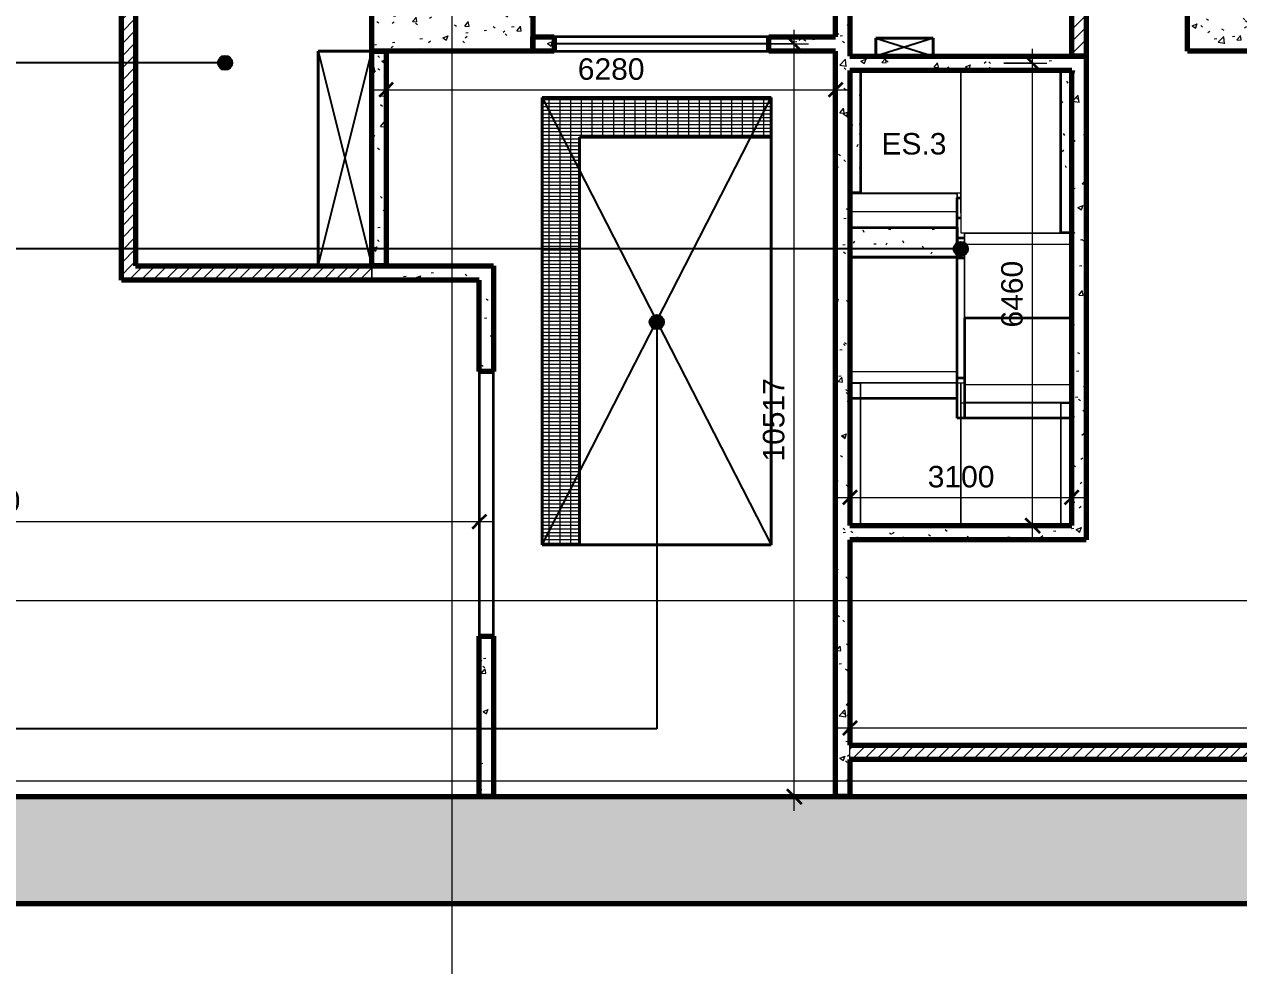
# Model space of a CAD drawing. Header units: millimetres. Extents: x -725999 to -647408, y -21008 to 19019.
# Drawn here: x -682264 to -665294, y -21008 to -7741 of the extents above; entities that cross this region are included whole.
import ezdxf

# ---------------------------------------------------------------- set-up
doc = ezdxf.new("R2010")
doc.units = ezdxf.units.MM
doc.linetypes.add('DPA_Grid _ Level 100', pattern=[10, 5.5, -1.6, 1.3, -1.6])
for name, color, linetype, lineweight in [('_ _ A-DETL-OPENING', 1, 'Continuous', 25), ('A-ANNO-DIMS', 1, 'Continuous', 9), ('A-ANNO-DIMS-100', 1, 'Continuous', 9), ('A-COLS', 5, 'Continuous', 70), ('A-COLS-E', 1, 'Continuous', 35), ('A-DOOR-E', 2, 'Continuous', 25), ('A-FLOR-E', 2, 'Continuous', 35), ('A-FLOR-PATT', 1, 'Continuous', 35), ('A-GENM', 1, 'Continuous', 9), ('A-ROOM-IDEN', 3, 'Continuous', 25), ('A-WALL', 5, 'Continuous', 35), ('A-WALL-PATT', 1, 'Continuous', 35), ('S-GRID', 251, 'Continuous', 9), ('S-STRS-IDEN', 3, 'Continuous', 25), ('S-STRS-MBND', 2, 'Continuous', 35), ('WALL-E', 2, 'Continuous', 35)]:
    doc.layers.add(name, color=color, linetype=linetype, lineweight=lineweight)
doc.styles.add('Arial_2', font='arial.ttf', dxfattribs={"height": 300})
doc.dimstyles.new('DPA-DIM-3_0_T-T', dxfattribs={"dimscale": 304.8, "dimtxt": 306.07782, "dimasz": 0.656168, "dimexe": 0.656168, "dimexo": 0.0625, "dimgap": 0.164042, "dimtad": 1, "dimdec": 0, "dimzin": 0, "dimdsep": 46, "dimtxsty": 'Arial_2', "dimblk1": 'OBLIQUE', "dimblk2": 'OBLIQUE', "dimsah": 1, "dimcen": 0.09, "dimdle": 0.656168, "dimadec": 8, "dimazin": 0, "dimtfac": 1, "dimtdec": 4, "dimtix": 1, "dimtmove": 0, "dimatfit": 3, "dimfxl": 1.312336, "dimfxlon": 1, "dimtvp": 1, "dimtolj": 1, "dimtzin": 0, "dimarcsym": 2})
pattern_1 = [(50, (0, 0), (728.7365, -63.7558), [76.2, -838.2]), (355, (0, 0), (-140.9716, 764.2276), [60.96, -670.56]), (100.451, (60.7, -5.3), (587.77, 700.46675), [64.76, -712.36]), (46.184, (0, 203.2), (1084.3162, -168.171), [114.3, -1257.3]), (96.636, (90.4, 189.2), (949.6099, 989.7098), [97.14, -1068.54]), (351.184, (0, 203.2), (949.6206, 989.7012), [91.44, -1005.84]), (21, (101.6, 152.4), (606.45787, -409.06057), [76.2, -838.2]), (326, (101.6, 152.4), (247.20834, 736.7529), [60.96, -670.56]), (71.451, (152.14, 118.3), (853.66825, 327.6855), [64.76, -712.36]), (37.5, (0, 0), (12.35469, 338.22012), [33.528, -628.904, 33.528, -647.192, -673.1]), (37.5, (0, 0), (12.35469, 338.22012), [-1343.152, 33.528, -639.572]), (7.5, (0, 0), (267.27887, 400.72213), [33.528, -354.584, 33.528, -613.664, -256.54]), (7.5, (0, 0), (267.27887, 400.72213), [-1035.304, 33.528, -223.012]), (327.5, (-226.57, 0), (542.36333, -22.91534), [33.528, -220.472, 33.528, -758.952, -1051.56]), (327.5, (-226.57, 0), (542.36333, -22.91534), [-1046.48, 33.528, -1018.032]), (317.5, (-328.17, 0), (592.51696, 101.7071), [33.528, -296.672, 33.528, -492.76, -746.76]), (317.5, (-328.17, 0), (592.51696, 101.7071), [-856.488, 33.528, -713.232])]
pattern_2 = [(45, (0, 0), (-84.852814, 84.852814), [])]

# ---------------------------------------------------------------- blocks, each defined once
blk = doc.blocks.new('vent_grill - vent_grill H5400xW3000-11544596-4283-01 ENLARGED LOWER PLATFORM LEVEL - REFLECTED CEILING PLAN - SHEET 4')
at = {"layer": 'A-DOOR-E'}
blk.add_line((-1500, 0), (1500, 0), dxfattribs=at)
blk = doc.blocks.new('STAIR 10 RISER - 10 RISER-V14-4283-01 ENLARGED LOWER PLATFORM LEVEL - REFLECTED CEILING PLAN - SHEET 4')
at = {"layer": 'A-GENM'}
h = blk.add_hatch(dxfattribs=at)
h.set_pattern_fill('FP_9', color=256, style=0, pattern_type=2)
h.set_pattern_definition([(270, (12966.4, -670727.37), (203.2, -812.8), [33.528, -576.072, 33.528, -3827.272]), (270, (12966.4, -670727.37), (203.2, -812.8), [-643.128, -576.072, 33.528, -1185.672, -2032]), (270, (12966.4, -670727.37), (203.2, -812.8), [-2438.4, 33.528, -576.072, 33.528, -1388.872]), (270, (12966.4, -670727.37), (203.2, -812.8), [-3081.528, -372.872, 33.528, -982.472]), (30, (13068, -671032.17), (602.30545, 582.37636), [33.528, -576.072, 33.528, -3827.272]), (30, (13068, -671032.17), (602.30545, 582.37636), [-643.128, -576.072, 33.528, -1185.672, -2032]), (30, (13068, -671032.17), (602.30545, 582.37636), [-2438.4, 33.528, -576.072, 33.528, -1388.872]), (30, (13068, -671032.17), (602.30545, 582.37636), [-3081.528, -372.872, 33.528, -982.472]), (150, (13474.4, -671133.77), (-805.50545, 230.42364), [33.528, -576.072, 33.528, -3827.272]), (150, (13474.4, -671133.77), (-805.50545, 230.42364), [-643.128, -576.072, 33.528, -1185.672, -2032]), (150, (13474.4, -671133.77), (-805.50545, 230.42364), [-2438.4, 33.528, -576.072, 33.528, -1388.872]), (150, (13474.4, -671133.77), (-805.50545, 230.42364), [-3081.528, -372.872, 33.528, -982.472])])
h.paths.add_polyline_path([(1973, 0), (1973, -1500), (2388, -1500), (2388, 0), (2106, 0)])
at = {"layer": 'A-GENM', "lineweight": 35}
for p, q in [((1973, -1500), (1973, 0)), ((1973, 0), (2388, 0)), ((2388, 0), (2388, -1500)), ((2388, -1500), (1973, -1500))]:
    blk.add_line(p, q, dxfattribs=at)
at = {"layer": 'A-GENM'}
for p, q in [((1960, 0), (1960, -1500)), ((1973, 0), (1960, 0)), ((2265, 0), (2240, 0)), ((2612, 0), (2388, 0)), ((2545, 0), (2520, 0)), ((2612, 0), (2612, -1500)), ((2860, 0), (2612, 0)), ((2860, 0), (2860, -1500)), ((2860, 0), (2860, -1500)), ((3060, 0), (2860, 0)), ((1960, -1500), (1973, -1500)), ((2240, -1500), (2265, -1500)), ((2388, -1500), (2612, -1500)), ((2520, -1500), (2545, -1500)), ((2612, -1500), (2860, -1500)), ((2860, -1500), (2870, -1500))]:
    blk.add_line(p, q, dxfattribs=at)
blk = doc.blocks.new('LANDING ADJ L_R - LANDING ADJ L_R-V15-4283-01 ENLARGED LOWER PLATFORM LEVEL - REFLECTED CEILING PLAN - SHEET 4')
at = {"layer": 'A-GENM'}
for p, q in [((-1150, -150), (-1150, 0)), ((-1150, 0), (-1150, -150)), ((-1150, 0), (-1150, -1550)), ((-1150, 0), (-1150, -1550)), ((-1150, -150), (560, -150)), ((560, -150), (-1150, -150)), ((560, -150), (560, 0)), ((560, 0), (560, -150)), ((560, -1550), (560, 0)), ((560, 0), (560, -1550)), ((-950, -1550), (-1150, -1550)), ((-1150, -1550), (560, -1550)), ((560, -1550), (-950, -1550))]:
    blk.add_line(p, q, dxfattribs=at)
blk = doc.blocks.new('LANDING ADJ L_R - LANDING ADJ L_R-14657084-4283-01 ENLARGED LOWER PLATFORM LEVEL - REFLECTED CEILING PLAN - SHEET 4')
at = {"layer": 'A-GENM'}
for p, q in [((840, 1550), (-1150, 1550)), ((-1150, 1550), (-950, 1550)), ((-1150, 1550), (-1150, 0)), ((-1150, 1550), (-1150, 0)), ((-950, 1550), (840, 1550)), ((840, 0), (840, 1550)), ((840, 1550), (840, 0)), ((-1150, 150), (840, 150)), ((840, 150), (-1150, 150)), ((-1150, 0), (-1150, 150)), ((-1150, 150), (-1150, 0)), ((-1150, 0), (840, 0)), ((840, 0), (-1150, 0)), ((-950, 0), (-1150, 0)), ((-1150, 0), (840, 0)), ((840, 0), (-950, 0)), ((840, 0), (840, 150)), ((840, 150), (840, 0))]:
    blk.add_line(p, q, dxfattribs=at)
blk = doc.blocks.new('LANDING ADJ L_R - LANDING ADJ L_R-14657532-4283-01 ENLARGED LOWER PLATFORM LEVEL - REFLECTED CEILING PLAN - SHEET 4')
at = {"layer": 'A-GENM'}
for p, q in [((840, -150), (840, 0)), ((840, 0), (840, -150)), ((840, -1550), (840, 0)), ((840, 0), (840, -1550)), ((-1150, -1500), (-1150, -1550)), ((-1150, -1500), (-1150, -1550)), ((-950, -1550), (-1150, -1550)), ((-1150, -1550), (840, -1550)), ((840, -1550), (-950, -1550))]:
    blk.add_line(p, q, dxfattribs=at)
blk = doc.blocks.new('LANDING ADJ L_R - LANDING ADJ L_R-14639591-4283-01 ENLARGED LOWER PLATFORM LEVEL - REFLECTED CEILING PLAN - SHEET 4')
at = {"layer": 'A-GENM'}
for p, q in [((280, 1550), (-1150, 1550)), ((-1150, 1550), (-950, 1550)), ((-950, 1550), (280, 1550)), ((280, 0), (280, 1550)), ((280, 1550), (280, 0)), ((-1150, 0), (280, 0)), ((280, 0), (-1150, 0)), ((-950, 0), (-1150, 0)), ((-1150, 0), (280, 0)), ((280, 0), (-949, 0)), ((280, 0), (280, 150)), ((280, 150), (280, 0))]:
    blk.add_line(p, q, dxfattribs=at)
blk = doc.blocks.new('STAIR 7 RISER - 7 RISER-V16-4283-01 ENLARGED LOWER PLATFORM LEVEL - REFLECTED CEILING PLAN - SHEET 4')
at = {"layer": 'A-GENM'}
for p, q in [((-350, 0), (25, 0)), ((-340, 0), (-350, 0)), ((-188, 0), (-340, 0)), ((-340, 0), (-340, -1500)), ((-340, 0), (-340, -1500)), ((1772, 0), (-188, 0)), ((-188, 0), (-188, -1500)), ((25, 0), (0, 0)), ((0, 0), (50, 0)), ((50, 0), (305, 0)), ((305, 0), (280, 0)), ((280, 0), (330, 0)), ((330, 0), (585, 0)), ((585, 0), (560, 0)), ((560, 0), (610, 0)), ((610, 0), (865, 0)), ((865, 0), (840, 0)), ((840, 0), (890, 0)), ((890, 0), (1145, 0)), ((1145, 0), (1120, 0)), ((1120, 0), (1170, 0)), ((1170, 0), (1425, 0)), ((1425, 0), (1400, 0)), ((1400, 0), (1450, 0)), ((1450, 0), (1705, 0)), ((1705, 0), (1680, 0)), ((1680, 0), (1730, 0)), ((1730, 0), (2030, 0)), ((2020, 0), (1772, 0)), ((1772, 0), (1772, -1500)), ((2030, 0), (2020, 0)), ((2020, 0), (2020, -1500)), ((2020, 0), (2020, -1500)), ((-350, -1500), (-340, -1500)), ((25, -1500), (-350, -1500)), ((-340, -1500), (-188, -1500)), ((-188, -1500), (1772, -1500)), ((50, -1500), (0, -1500)), ((0, -1500), (25, -1500)), ((305, -1500), (50, -1500)), ((330, -1500), (280, -1500)), ((280, -1500), (305, -1500)), ((585, -1500), (330, -1500)), ((610, -1500), (560, -1500)), ((560, -1500), (585, -1500)), ((865, -1500), (610, -1500)), ((890, -1500), (840, -1500)), ((840, -1500), (865, -1500)), ((1145, -1500), (890, -1500)), ((1170, -1500), (1120, -1500)), ((1120, -1500), (1145, -1500)), ((1425, -1500), (1170, -1500)), ((1450, -1500), (1400, -1500)), ((1400, -1500), (1425, -1500)), ((1705, -1500), (1450, -1500)), ((1730, -1500), (1680, -1500)), ((1680, -1500), (1705, -1500)), ((2030, -1500), (1730, -1500)), ((1772, -1500), (2020, -1500)), ((2020, -1500), (2030, -1500))]:
    blk.add_line(p, q, dxfattribs=at)
blk = doc.blocks.new('STAIR 7 RISER - 7 RISER-V17-4283-01 ENLARGED LOWER PLATFORM LEVEL - REFLECTED CEILING PLAN - SHEET 4')
at = {"layer": 'A-GENM'}
for p, q in [((-70, 0), (25, 0)), ((1772, 0), (-70, 0)), ((25, 0), (0, 0)), ((0, 0), (50, 0)), ((50, 0), (305, 0)), ((305, 0), (280, 0)), ((280, 0), (330, 0)), ((330, 0), (585, 0)), ((585, 0), (560, 0)), ((560, 0), (610, 0)), ((610, 0), (865, 0)), ((865, 0), (840, 0)), ((840, 0), (890, 0)), ((890, 0), (1145, 0)), ((1145, 0), (1120, 0)), ((1120, 0), (1170, 0)), ((1170, 0), (1425, 0)), ((1425, 0), (1400, 0)), ((1400, 0), (1450, 0)), ((1450, 0), (1705, 0)), ((1705, 0), (1680, 0)), ((1680, 0), (1730, 0)), ((1730, 0), (2030, 0)), ((2020, 0), (1772, 0)), ((2030, 0), (2020, 0)), ((-70, -1500), (1772, -1500)), ((25, -1500), (-70, -1500)), ((50, -1500), (0, -1500)), ((0, -1500), (25, -1500)), ((305, -1500), (50, -1500)), ((330, -1500), (280, -1500)), ((280, -1500), (305, -1500)), ((585, -1500), (330, -1500)), ((610, -1500), (560, -1500)), ((560, -1500), (585, -1500)), ((865, -1500), (610, -1500)), ((890, -1500), (840, -1500)), ((840, -1500), (865, -1500)), ((1145, -1500), (890, -1500)), ((1170, -1500), (1120, -1500)), ((1120, -1500), (1145, -1500)), ((1425, -1500), (1170, -1500)), ((1450, -1500), (1400, -1500)), ((1400, -1500), (1425, -1500)), ((1705, -1500), (1450, -1500)), ((1730, -1500), (1680, -1500)), ((1680, -1500), (1705, -1500)), ((2030, -1500), (1730, -1500)), ((1772, -1500), (2020, -1500)), ((2020, -1500), (2030, -1500))]:
    blk.add_line(p, q, dxfattribs=at)
blk = doc.blocks.new('STAIR 9 RISER - 9 RISER-V18-4283-01 ENLARGED LOWER PLATFORM LEVEL - REFLECTED CEILING PLAN - SHEET 4')
at = {"layer": 'A-GENM'}
for p, q in [((-540, 0), (25, 0)), ((-340, 0), (-540, 0)), ((-188, 0), (-340, 0)), ((-340, 0), (-340, -1500)), ((-340, 0), (-340, -1500)), ((2332, 0), (-188, 0)), ((-188, 0), (-188, -1500)), ((25, 0), (0, 0)), ((0, 0), (50, 0)), ((50, 0), (305, 0)), ((305, 0), (280, 0)), ((280, 0), (330, 0)), ((330, 0), (585, 0)), ((585, 0), (560, 0)), ((560, 0), (610, 0)), ((610, 0), (865, 0)), ((865, 0), (840, 0)), ((840, 0), (890, 0)), ((890, 0), (1145, 0)), ((1145, 0), (1120, 0)), ((1120, 0), (1170, 0)), ((1170, 0), (1425, 0)), ((1425, 0), (1400, 0)), ((1400, 0), (1450, 0)), ((1450, 0), (1705, 0)), ((1705, 0), (1680, 0)), ((1680, 0), (1730, 0)), ((1730, 0), (1985, 0)), ((1985, 0), (1960, 0)), ((1960, 0), (2010, 0)), ((2010, 0), (2265, 0)), ((2265, 0), (2240, 0)), ((2240, 0), (2290, 0)), ((2290, 0), (2780, 0)), ((2580, 0), (2332, 0)), ((2780, 0), (2580, 0)), ((-350, -1500), (-340, -1500)), ((25, -1500), (-350, -1500)), ((-340, -1500), (-188, -1500)), ((-188, -1500), (2310, -1500)), ((50, -1500), (0, -1500)), ((0, -1500), (25, -1500)), ((305, -1500), (50, -1500)), ((330, -1500), (280, -1500)), ((280, -1500), (305, -1500)), ((585, -1500), (330, -1500)), ((610, -1500), (560, -1500)), ((560, -1500), (585, -1500)), ((865, -1500), (610, -1500)), ((890, -1500), (840, -1500)), ((840, -1500), (865, -1500)), ((1145, -1500), (890, -1500)), ((1170, -1500), (1120, -1500)), ((1120, -1500), (1145, -1500)), ((1425, -1500), (1170, -1500)), ((1450, -1500), (1400, -1500)), ((1400, -1500), (1425, -1500)), ((1705, -1500), (1450, -1500)), ((1730, -1500), (1680, -1500)), ((1680, -1500), (1705, -1500)), ((1985, -1500), (1730, -1500)), ((2010, -1500), (1960, -1500)), ((1960, -1500), (1985, -1500)), ((2265, -1500), (2010, -1500)), ((2290, -1500), (2240, -1500)), ((2240, -1500), (2265, -1500)), ((2310, -1500), (2290, -1500))]:
    blk.add_line(p, q, dxfattribs=at)
blk = doc.blocks.new('STAIR 8 RISER - 8 RISER-14633976-4283-01 ENLARGED LOWER PLATFORM LEVEL - REFLECTED CEILING PLAN - SHEET 4')
at = {"layer": 'A-GENM'}
for p, q in [((-540, 0), (25, 0)), ((-340, 0), (-540, 0)), ((-188, 0), (-340, 0)), ((2052, 0), (-188, 0)), ((25, 0), (0, 0)), ((0, 0), (50, 0)), ((50, 0), (305, 0)), ((305, 0), (280, 0)), ((280, 0), (330, 0)), ((330, 0), (585, 0)), ((585, 0), (560, 0)), ((560, 0), (610, 0)), ((610, 0), (865, 0)), ((865, 0), (840, 0)), ((840, 0), (890, 0)), ((890, 0), (1145, 0)), ((1145, 0), (1120, 0)), ((1120, 0), (1170, 0)), ((1170, 0), (1425, 0)), ((1425, 0), (1400, 0)), ((1400, 0), (1450, 0)), ((1450, 0), (1705, 0)), ((1705, 0), (1680, 0)), ((1680, 0), (1730, 0)), ((1730, 0), (1985, 0)), ((1985, 0), (1960, 0)), ((1960, 0), (2010, 0)), ((2010, 0), (2500, 0)), ((2300, 0), (2052, 0)), ((2500, 0), (2300, 0)), ((210, -1500), (2052, -1500)), ((305, -1500), (210, -1500)), ((330, -1500), (280, -1500)), ((280, -1500), (305, -1500)), ((585, -1500), (330, -1500)), ((610, -1500), (560, -1500)), ((560, -1500), (585, -1500)), ((865, -1500), (610, -1500)), ((890, -1500), (840, -1500)), ((840, -1500), (865, -1500)), ((1145, -1500), (890, -1500)), ((1170, -1500), (1120, -1500)), ((1120, -1500), (1145, -1500)), ((1425, -1500), (1170, -1500)), ((1450, -1500), (1400, -1500)), ((1400, -1500), (1425, -1500)), ((1705, -1500), (1450, -1500)), ((1730, -1500), (1680, -1500)), ((1680, -1500), (1705, -1500)), ((1985, -1500), (1730, -1500)), ((2010, -1500), (1960, -1500)), ((1960, -1500), (1985, -1500)), ((2500, -1500), (2010, -1500)), ((2052, -1500), (2300, -1500)), ((2300, -1500), (2500, -1500))]:
    blk.add_line(p, q, dxfattribs=at)
blk = doc.blocks.new('LANDING ADJ L_R - LANDING ADJ L_R-14657494-4283-01 ENLARGED LOWER PLATFORM LEVEL - REFLECTED CEILING PLAN - SHEET 4')
at = {"layer": 'A-GENM'}
h = blk.add_hatch(dxfattribs=at)
h.set_pattern_fill('FP_10', color=256, style=0, pattern_type=2)
h.set_pattern_definition([(270, (9506.4, -667627.25), (203.2, -812.8), [33.528, -576.072, 33.528, -3827.272]), (270, (9506.4, -667627.25), (203.2, -812.8), [-643.128, -576.072, 33.528, -1185.672, -2032]), (270, (9506.4, -667627.25), (203.2, -812.8), [-2438.4, 33.528, -576.072, 33.528, -1388.872]), (270, (9506.4, -667627.25), (203.2, -812.8), [-3081.528, -372.872, 33.528, -982.472]), (30, (9608, -667932.05), (602.30545, 582.37636), [33.528, -576.072, 33.528, -3827.272]), (30, (9608, -667932.05), (602.30545, 582.37636), [-643.128, -576.072, 33.528, -1185.672, -2032]), (30, (9608, -667932.05), (602.30545, 582.37636), [-2438.4, 33.528, -576.072, 33.528, -1388.872]), (30, (9608, -667932.05), (602.30545, 582.37636), [-3081.528, -372.872, 33.528, -982.472]), (150, (10014.4, -668033.65), (-805.50545, 230.42364), [33.528, -576.072, 33.528, -3827.272]), (150, (10014.4, -668033.65), (-805.50545, 230.42364), [-643.128, -576.072, 33.528, -1185.672, -2032]), (150, (10014.4, -668033.65), (-805.50545, 230.42364), [-2438.4, 33.528, -576.072, 33.528, -1388.872]), (150, (10014.4, -668033.65), (-805.50545, 230.42364), [-3081.528, -372.872, 33.528, -982.472])])
h.paths.add_polyline_path([(-1150, 150), (-1150, 0), (1120, 0), (1120, 150), (-25, 150)])
for p, q in [((1120, 1550), (-1150, 1550)), ((-1150, 1550), (-1150, 0)), ((1120, 1550), (1120, 0))]:
    blk.add_line(p, q, dxfattribs=at)
at = {"layer": 'A-GENM', "lineweight": 35}
for p, q in [((-1150, 150), (1120, 150)), ((-1150, 0), (-1150, 150)), ((1120, 0), (-1150, 0)), ((1120, 150), (1120, 0))]:
    blk.add_line(p, q, dxfattribs=at)
blk = doc.blocks.new('LANDING ADJ L_R - LANDING ADJ L_R-V19-4283-01 ENLARGED LOWER PLATFORM LEVEL - REFLECTED CEILING PLAN - SHEET 4')
at = {"layer": 'A-GENM'}
h = blk.add_hatch(dxfattribs=at)
h.set_pattern_fill('FP_11', color=256, style=0, pattern_type=2)
h.set_pattern_definition([(270, (8946.4, -670727.25), (203.2, -812.8), [33.528, -576.072, 33.528, -3827.272]), (270, (8946.4, -670727.25), (203.2, -812.8), [-643.128, -576.072, 33.528, -1185.672, -2032]), (270, (8946.4, -670727.25), (203.2, -812.8), [-2438.4, 33.528, -576.072, 33.528, -1388.872]), (270, (8946.4, -670727.25), (203.2, -812.8), [-3081.528, -372.872, 33.528, -982.472]), (30, (9048, -671032.05), (602.30545, 582.37636), [33.528, -576.072, 33.528, -3827.272]), (30, (9048, -671032.05), (602.30545, 582.37636), [-643.128, -576.072, 33.528, -1185.672, -2032]), (30, (9048, -671032.05), (602.30545, 582.37636), [-2438.4, 33.528, -576.072, 33.528, -1388.872]), (30, (9048, -671032.05), (602.30545, 582.37636), [-3081.528, -372.872, 33.528, -982.472]), (150, (9454.4, -671133.65), (-805.50545, 230.42364), [33.528, -576.072, 33.528, -3827.272]), (150, (9454.4, -671133.65), (-805.50545, 230.42364), [-643.128, -576.072, 33.528, -1185.672, -2032]), (150, (9454.4, -671133.65), (-805.50545, 230.42364), [-2438.4, 33.528, -576.072, 33.528, -1388.872]), (150, (9454.4, -671133.65), (-805.50545, 230.42364), [-3081.528, -372.872, 33.528, -982.472])])
h.paths.add_polyline_path([(-1150, -150), (560, -150), (560, 0), (-1150, 0)])
at = {"layer": 'A-GENM', "lineweight": 35}
for p, q in [((-1150, -150), (-1150, 0)), ((-1150, 0), (560, 0)), ((560, 0), (560, -150)), ((560, -150), (-1150, -150))]:
    blk.add_line(p, q, dxfattribs=at)
at = {"layer": 'A-GENM'}
for p, q in [((560, 0), (-1150, 0)), ((-1150, 0), (-1150, -1550)), ((560, 0), (560, -1550)), ((-1150, -1550), (560, -1550))]:
    blk.add_line(p, q, dxfattribs=at)
blk = doc.blocks.new('LANDING ADJ L_R - LANDING ADJ L_R-V20-4283-01 ENLARGED LOWER PLATFORM LEVEL - REFLECTED CEILING PLAN - SHEET 4')
at = {"layer": 'A-GENM'}
for p, q in [((840, 1550), (-1150, 1550)), ((-1150, 1550), (-950, 1550)), ((-950, 1550), (840, 1550)), ((840, 0), (840, 1550)), ((840, 1550), (840, 0)), ((840, 0), (840, 150)), ((840, 150), (840, 0))]:
    blk.add_line(p, q, dxfattribs=at)
blk = doc.blocks.new('LANDING ADJ L_R - LANDING ADJ L_R-14638236-4283-01 ENLARGED LOWER PLATFORM LEVEL - REFLECTED CEILING PLAN - SHEET 4')
at = {"layer": 'A-GENM'}
for p, q in [((-1150, 0), (280, 0)), ((280, 0), (-1150, 0)), ((280, 0), (-1150, 0)), ((-1150, 0), (-950, 0)), ((-950, 0), (280, 0)), ((280, -150), (280, 0)), ((280, 0), (280, -150)), ((280, -1550), (280, 0)), ((280, 0), (280, -1550)), ((-950, -1550), (-1150, -1550)), ((-1150, -1550), (280, -1550)), ((280, -1550), (-950, -1550))]:
    blk.add_line(p, q, dxfattribs=at)
blk = doc.blocks.new('DIMBLOCK42-4283-01 ENLARGED LOWER PLATFORM LEVEL - REFLECTED CEILING PLAN - SHEET 4')
at = {"layer": 'A-ANNO-DIMS-100'}
for p, q in [((-670727, -13952), (-670727, -14552)), ((-670727, -14352), (-670727, -13952)), ((-667627, -13952), (-667627, -14552)), ((-667627, -14352), (-667627, -13952)), ((-670927, -14352), (-667427, -14352))]:
    blk.add_line(p, q, dxfattribs=at)
at = {"layer": 'A-ANNO-DIMS-100', "lineweight": 35}
for p, q in [((-670727, -14352), (-670627, -14252)), ((-667627, -14352), (-667527, -14252)), ((-670727, -14352), (-670827, -14452)), ((-667627, -14352), (-667727, -14452))]:
    blk.add_line(p, q, dxfattribs=at)
at = {"layer": 'A-ANNO-DIMS-100', "color": 0, "insert": (-669639, -13912), "char_height": 300, "width": 1107.53, "attachment_point": 1, "line_spacing_factor": 0.941778, "style": 'Arial_2'}
blk.add_mtext('3100', dxfattribs=at)
blk = doc.blocks.new('_Oblique')
at = {"color": 0, "linetype": 'ByBlock', "lineweight": -2}
blk.add_line((-0.5, -0.5), (0.5, 0.5), dxfattribs=at)
blk = doc.blocks.new('DIMBLOCK43-4283-01 ENLARGED LOWER PLATFORM LEVEL - REFLECTED CEILING PLAN - SHEET 4')
at = {"layer": 'A-ANNO-DIMS-100'}
for p, q in [((-677207, -8255), (-677207, -8855)), ((-677207, -8655), (-677207, -8255)), ((-670927, -8255), (-670927, -8855)), ((-670927, -8655), (-670927, -8255)), ((-677407, -8655), (-670727, -8655))]:
    blk.add_line(p, q, dxfattribs=at)
at = {"layer": 'A-ANNO-DIMS-100', "lineweight": 35}
for p, q in [((-677207, -8655), (-677107, -8555)), ((-670927, -8655), (-670827, -8555)), ((-677207, -8655), (-677307, -8755)), ((-670927, -8655), (-671027, -8755))]:
    blk.add_line(p, q, dxfattribs=at)
at = {"layer": 'A-ANNO-DIMS-100', "color": 0, "insert": (-674529, -8216), "char_height": 300, "width": 1107.53, "attachment_point": 1, "line_spacing_factor": 0.941778, "style": 'Arial_2'}
blk.add_mtext('6280', dxfattribs=at)
blk = doc.blocks.new('DIMBLOCK45-4283-01 ENLARGED LOWER PLATFORM LEVEL - REFLECTED CEILING PLAN - SHEET 4')
at = {"layer": 'A-ANNO-DIMS-100'}
for p, q in [((-668174, -14946), (-668174, -8086)), ((-668574, -8286), (-667974, -8286)), ((-668174, -8286), (-668574, -8286)), ((-668574, -14746), (-667974, -14746)), ((-668174, -14746), (-668574, -14746))]:
    blk.add_line(p, q, dxfattribs=at)
at = {"layer": 'A-ANNO-DIMS-100', "lineweight": 35}
for p, q in [((-668174, -8286), (-668274, -8186)), ((-668174, -8286), (-668074, -8386)), ((-668174, -14746), (-668274, -14646)), ((-668174, -14746), (-668074, -14846))]:
    blk.add_line(p, q, dxfattribs=at)
at = {"layer": 'A-ANNO-DIMS-100', "color": 0, "insert": (-668613, -11978), "char_height": 300, "width": 1107.53, "attachment_point": 1, "rotation": 90, "line_spacing_factor": 0.941778, "style": 'Arial_2'}
blk.add_mtext('6460', dxfattribs=at)
blk = doc.blocks.new('DIMBLOCK46-4283-01 ENLARGED LOWER PLATFORM LEVEL - REFLECTED CEILING PLAN - SHEET 4')
at = {"layer": 'A-ANNO-DIMS-100', "lineweight": 35}
for p, q in [((-671504, -8016), (-671604, -7916)), ((-671504, -8016), (-671404, -8116)), ((-671504, -18533), (-671604, -18433)), ((-671504, -18533), (-671404, -18633))]:
    blk.add_line(p, q, dxfattribs=at)
at = {"layer": 'A-ANNO-DIMS-100'}
for p, q in [((-671504, -18733), (-671504, -7816)), ((-671904, -8016), (-671304, -8016)), ((-671504, -8016), (-671904, -8016)), ((-671904, -18533), (-671304, -18533)), ((-671504, -18533), (-671904, -18533))]:
    blk.add_line(p, q, dxfattribs=at)
at = {"layer": 'A-ANNO-DIMS-100', "color": 0, "insert": (-671943, -13851), "char_height": 300, "width": 1384.41, "attachment_point": 1, "rotation": 90, "line_spacing_factor": 0.941778, "style": 'Arial_2'}
blk.add_mtext('10517', dxfattribs=at)
blk = doc.blocks.new('DIMBLOCK47-4283-01 ENLARGED LOWER PLATFORM LEVEL - REFLECTED CEILING PLAN - SHEET 4')
at = {"layer": 'A-ANNO-DIMS-100'}
for p, q in [((-689907, -14290), (-689907, -14890)), ((-689907, -14690), (-689907, -14290)), ((-675907, -14290), (-675907, -14890)), ((-675907, -14690), (-675907, -14290)), ((-690107, -14690), (-675707, -14690))]:
    blk.add_line(p, q, dxfattribs=at)
at = {"layer": 'A-ANNO-DIMS-100', "lineweight": 35}
for p, q in [((-689907, -14690), (-689807, -14590)), ((-675907, -14690), (-675807, -14590)), ((-689907, -14690), (-690007, -14790)), ((-675907, -14690), (-676007, -14790))]:
    blk.add_line(p, q, dxfattribs=at)
at = {"layer": 'A-ANNO-DIMS-100', "color": 0, "insert": (-683484, -14250), "char_height": 300, "width": 1384.41, "attachment_point": 1, "line_spacing_factor": 0.941778, "style": 'Arial_2'}
blk.add_mtext('14000', dxfattribs=at)
blk = doc.blocks.new('DIMBLOCK48-4283-01 ENLARGED LOWER PLATFORM LEVEL - REFLECTED CEILING PLAN - SHEET 4')
at = {"layer": 'A-ANNO-DIMS-100'}
for p, q in [((-670727, -17174), (-670727, -17774)), ((-670727, -17574), (-670727, -17174)), ((-654342, -17174), (-654342, -17774)), ((-654342, -17574), (-654342, -17174)), ((-670927, -17574), (-654142, -17574))]:
    blk.add_line(p, q, dxfattribs=at)
at = {"layer": 'A-ANNO-DIMS-100', "lineweight": 35}
for p, q in [((-670727, -17574), (-670627, -17474)), ((-654342, -17574), (-654242, -17474)), ((-670727, -17574), (-670827, -17674)), ((-654342, -17574), (-654442, -17674))]:
    blk.add_line(p, q, dxfattribs=at)
at = {"layer": 'A-ANNO-DIMS-100', "color": 0, "insert": (-663112, -17135), "char_height": 300, "width": 1384.41, "attachment_point": 1, "line_spacing_factor": 0.941778, "style": 'Arial_2'}
blk.add_mtext('16385', dxfattribs=at)

msp = doc.modelspace()

# ---------------------------------------------------------------- hatches: boundary and pattern name
at = {"layer": 'A-COLS-E', "lineweight": 9}
h = msp.add_hatch(dxfattribs=at)
h.set_pattern_fill('FP_1', color=256, style=0, pattern_type=2)
h.set_pattern_definition(pattern_1)
h.paths.add_polyline_path([(-675157.4, -8116.4), (-675157.4, -6966.4), (-677407.4, -6966.4), (-677407.4, -8116.4), (-676247, -8116.4)])
h = msp.add_hatch(dxfattribs=at)
h.set_pattern_fill('FP_1', color=256, style=0, pattern_type=2)
h.set_pattern_definition(pattern_1)
h.paths.add_polyline_path([(-663757.4, -8116.4), (-663757.4, -6966.4), (-666007.4, -6966.4), (-666007.4, -8116.4), (-665314.1, -8116.4)])
at = {"layer": 'A-FLOR-PATT', "lineweight": 9}
h = msp.add_hatch(dxfattribs=at)
h.set_pattern_fill('FP_5', color=256, style=0, pattern_type=2)
h.set_pattern_definition([(0, (-673427.374, -11890.98), (0, -50), []), (270, (-673427.37, -11890.98), (-150, -9e-15), [])])
h.paths.add_polyline_path([(-674507.4, -15016), (-674507.4, -9316), (-671827.4, -9316), (-671827.4, -8766), (-675027.4, -8766), (-675027.4, -15016), (-674607.1, -15016)])
at = {"layer": 'A-ROOM-IDEN'}
h = msp.add_hatch(color=256, dxfattribs=at)
edge = h.paths.add_edge_path()
edge.add_arc((-679457.4, -8279.3), 100, 0, 360)
h = msp.add_hatch(color=256, dxfattribs=at)
edge = h.paths.add_edge_path()
edge.add_arc((-669177.4, -10879.3), 100, 0, 360)
h = msp.add_hatch(color=256, dxfattribs=at)
edge = h.paths.add_edge_path()
edge.add_arc((-673425.7, -11902.1), 100, 0, 360)
at = {"layer": 'A-WALL-PATT', "lineweight": 9}
h = msp.add_hatch(dxfattribs=at)
h.set_pattern_fill('FP_1', color=256, style=0, pattern_type=2)
h.set_pattern_definition(pattern_1)
h.paths.add_polyline_path([(-670727.4, -18533), (-670727.4, -6966), (-670927.4, -6966), (-670927.4, -18533)])
h = msp.add_hatch(dxfattribs=at)
h.set_pattern_fill('FP_2', color=256, style=0, pattern_type=2)
h.set_pattern_definition(pattern_2)
h.paths.add_polyline_path([(-680707.4, -11116), (-680707.4, -7166.4), (-680907.4, -7166.4), (-680907.4, -11116)])
h = msp.add_hatch(dxfattribs=at)
h.set_pattern_fill('FP_2', color=256, style=0, pattern_type=2)
h.set_pattern_definition(pattern_2)
h.paths.add_polyline_path([(-667427.4, -8186.4), (-667427.4, -7166.4), (-667627.4, -7166.4), (-667627.4, -8186.4)])
h = msp.add_hatch(dxfattribs=at)
h.set_pattern_fill('FP_1', color=256, style=0, pattern_type=2)
h.set_pattern_definition(pattern_1)
h.paths.add_polyline_path([(-670927.4, -8116), (-670927.4, -7916), (-671857.4, -7916), (-671857.4, -8116)])
h.paths.add_polyline_path([(-674857.4, -8116), (-674857.4, -7916), (-675157.4, -7916), (-675157.4, -8116)])
h = msp.add_hatch(dxfattribs=at)
h.set_pattern_fill('FP_1', color=256, style=0, pattern_type=2)
h.set_pattern_definition(pattern_1)
h.paths.add_polyline_path([(-677207.4, -11116), (-677207.4, -8116.4), (-677407.4, -8116.4), (-677407.4, -11116)])
h = msp.add_hatch(dxfattribs=at)
h.set_pattern_fill('FP_1', color=256, style=0, pattern_type=2)
h.set_pattern_definition(pattern_1)
h.paths.add_polyline_path([(-667627.4, -8386.4), (-667627.4, -8186.4), (-670727.4, -8186.4), (-670727.4, -8386.4), (-669687.3, -8386.4)])
h = msp.add_hatch(dxfattribs=at)
h.set_pattern_fill('FP_1', color=256, style=0, pattern_type=2)
h.set_pattern_definition(pattern_1)
h.paths.add_polyline_path([(-667427.4, -14946.4), (-667427.4, -8186.4), (-667627.4, -8186.4), (-667627.4, -14946.4)])
h = msp.add_hatch(dxfattribs=at)
h.set_pattern_fill('FP_2', color=256, style=0, pattern_type=2)
h.set_pattern_definition(pattern_2)
h.paths.add_polyline_path([(-677407.4, -11316), (-677407.4, -11116), (-680907.4, -11116), (-680907.4, -11316), (-678433.6, -11316)])
h = msp.add_hatch(dxfattribs=at)
h.set_pattern_fill('FP_1', color=256, style=0, pattern_type=2)
h.set_pattern_definition(pattern_1)
h.paths.add_polyline_path([(-675707.4, -11316), (-675707.4, -11116), (-677407.4, -11116), (-677407.4, -11316), (-675907.4, -11316)])
h = msp.add_hatch(dxfattribs=at)
h.set_pattern_fill('FP_1', color=256, style=0, pattern_type=2)
h.set_pattern_definition(pattern_1)
h.paths.add_polyline_path([(-675707.4, -18533), (-675707.4, -16291.4), (-675907.4, -16291.4), (-675907.4, -18533)])
h.paths.add_polyline_path([(-675707.4, -12591.4), (-675707.4, -11316), (-675907.4, -11316), (-675907.4, -12591.4)])
h = msp.add_hatch(dxfattribs=at)
h.set_pattern_fill('FP_1', color=256, style=0, pattern_type=2)
h.set_pattern_definition(pattern_1)
h.paths.add_polyline_path([(-667627.4, -14946.4), (-667627.4, -14746.4), (-670727.4, -14746.4), (-670727.4, -14946.4), (-669687.3, -14946.4)])
h = msp.add_hatch(dxfattribs=at)
h.set_pattern_fill('FP_2', color=256, style=0, pattern_type=2)
h.set_pattern_definition(pattern_2)
h.paths.add_polyline_path([(-654542.4, -18013), (-654542.4, -17813), (-670727.4, -17813), (-670727.4, -18013), (-660940.9, -18013)])
h = msp.add_hatch(dxfattribs=at)
h.set_pattern_fill('FP_1', color=256, style=0, pattern_type=2)
h.set_pattern_definition(pattern_1)
h.paths.add_polyline_path([(-697637.4, -20033), (-652322.2, -20033), (-652322.4, -18533), (-697637.4, -18533)])

# ---------------------------------------------------------------- linework, layer by layer
at = {"layer": '_ _ A-DETL-OPENING'}
for p, q in [((-670362.4, -8186.4), (-670362.4, -7936.4)), ((-670362.4, -7936.4), (-669562.4, -7936.4)), ((-669562.4, -7936.4), (-670362.4, -8186.4)), ((-670362.4, -7936.4), (-669562.4, -8186.4)), ((-669562.4, -7936.4), (-669562.4, -8186.4)), ((-678157.4, -11116), (-677407.4, -8116)), ((-678157.4, -8116), (-677407.4, -11116)), ((-678157.4, -11116), (-678157.4, -8116)), ((-678157.4, -8116), (-677407.4, -8116)), ((-677407.4, -8116), (-677407.4, -11116)), ((-669562.4, -8186.4), (-670362.4, -8186.4)), ((-675027.4, -15016), (-675027.4, -8766)), ((-675027.4, -8766), (-671827.4, -8766)), ((-675027.4, -15016), (-671827.4, -8766)), ((-675027.4, -8766), (-671827.4, -15016)), ((-671827.4, -8766), (-671827.4, -15016)), ((-677407.4, -11116), (-678157.4, -11116)), ((-671827.4, -15016), (-675027.4, -15016))]:
    msp.add_line(p, q, dxfattribs=at)
at = {"layer": 'A-COLS'}
for p, q in [((-677407.4, -8116.4), (-677407.4, -6966.4)), ((-675157.4, -6966.4), (-675157.4, -8116.4)), ((-666007.4, -8116.4), (-666007.4, -6966.4)), ((-675157.4, -8116.4), (-677407.4, -8116.4)), ((-663757.4, -8116.4), (-666007.4, -8116.4))]:
    msp.add_line(p, q, dxfattribs=at)
at = {"layer": 'A-FLOR-E'}
for p, q in [((-670362.4, -8186.4), (-670362.4, -7936.4)), ((-670362.4, -7936.4), (-669562.4, -7936.4)), ((-669562.4, -7936.4), (-670362.4, -7936.4)), ((-670362.4, -7936.4), (-670362.4, -8186.4)), ((-669562.4, -7936.4), (-669562.4, -8186.4)), ((-669562.4, -8186.4), (-669562.4, -7936.4)), ((-677407.4, -8116), (-678157.4, -8116)), ((-678157.4, -8116), (-678157.4, -11116)), ((-678157.4, -8116), (-677407.4, -8116)), ((-678157.4, -11116), (-678157.4, -8116)), ((-677407.4, -11116), (-677407.4, -8116)), ((-677407.4, -8116), (-677407.4, -11116)), ((-669562.4, -8186.4), (-670362.4, -8186.4)), ((-670362.4, -8186.4), (-669562.4, -8186.4)), ((-670727.4, -8386.4), (-670727.4, -14746)), ((-667627.4, -8386.4), (-670727.4, -8386.4)), ((-670727.4, -8386.4), (-667627.4, -8386.4)), ((-670727.4, -14746), (-670727.4, -8386.4)), ((-675027.4, -8766), (-675027.4, -15016)), ((-671827.4, -8766), (-675027.4, -8766)), ((-675027.4, -15016), (-675027.4, -8766)), ((-675027.4, -8766), (-671827.4, -8766)), ((-675027.4, -8766), (-675027.4, -15016)), ((-671827.4, -8766), (-675027.4, -8766)), ((-675027.4, -15016), (-675027.4, -8766)), ((-675027.4, -8766), (-671827.4, -8766)), ((-675027.4, -15016), (-675027.4, -8766)), ((-675027.4, -8766), (-671827.4, -8766)), ((-671827.4, -8766), (-675027.4, -8766)), ((-675027.4, -8766), (-675027.4, -15016)), ((-671827.4, -15016), (-671827.4, -8766)), ((-671827.4, -8766), (-671827.4, -15016)), ((-671827.4, -15016), (-671827.4, -8766)), ((-671827.4, -8766), (-671827.4, -15016)), ((-671827.4, -8766), (-671827.4, -9316)), ((-671827.4, -9316), (-671827.4, -8766)), ((-671827.4, -9316), (-674507.4, -9316)), ((-674507.4, -9316), (-674507.4, -15016)), ((-674507.4, -15016), (-674507.4, -9316)), ((-674507.4, -9316), (-671827.4, -9316)), ((-667627.4, -12756), (-667627.4, -10656.4)), ((-667627.4, -10656.4), (-667627.4, -13036)), ((-678157.4, -11116), (-677407.4, -11116)), ((-677407.4, -11116), (-678157.4, -11116)), ((-670727.4, -14746), (-667627.4, -14746)), ((-667627.4, -14746), (-670727.4, -14746)), ((-675027.4, -15016), (-671827.4, -15016)), ((-671827.4, -15016), (-675027.4, -15016)), ((-675027.4, -15016), (-671827.4, -15016)), ((-671827.4, -15016), (-675027.4, -15016)), ((-674507.4, -15016), (-675027.4, -15016)), ((-675027.4, -15016), (-674507.4, -15016)), ((-653823.1, -18533), (-697637.4, -18533)), ((-697637.4, -18533), (-653823.1, -18533)), ((-653822.4, -18533), (-697637.4, -18533)), ((-697637.4, -18533), (-653822.4, -18533))]:
    msp.add_line(p, q, dxfattribs=at)
at = {"layer": 'A-ROOM-IDEN'}
for p, q in [((-679457.4, -8279.3), (-700104.4, -8279.3)), ((-669177.4, -10879.3), (-701380.4, -10879.3)), ((-673425.7, -11902.1), (-673425.7, -17586.5)), ((-673425.7, -17586.5), (-700897.9, -17586.5))]:
    msp.add_line(p, q, dxfattribs=at)
for centre in [(-679457.4, -8279.3), (-669177.4, -10879.3), (-673425.7, -11902.1)]:
    msp.add_circle(centre, 100, dxfattribs=at)
at = {"layer": 'A-WALL', "color": 7, "lineweight": 70}
for p, q in [((-670927.4, -7916), (-670927.4, -6966)), ((-670727.4, -6966), (-670727.4, -8186.4)), ((-680907.4, -11116), (-680907.4, -7166.4)), ((-680707.4, -7166.4), (-680707.4, -11116)), ((-667627.4, -8186.4), (-667627.4, -7166.4)), ((-667427.4, -7166.4), (-667427.4, -8186.4)), ((-675157.4, -8016), (-675157.4, -7916)), ((-675157.4, -7916), (-674857.4, -7916)), ((-674857.4, -7916), (-674857.4, -8016)), ((-671857.4, -8016), (-671857.4, -7916)), ((-671857.4, -7916), (-670927.4, -7916)), ((-677407.4, -11116), (-677407.4, -8116.4)), ((-677407.4, -8116.4), (-677207.4, -8116.4)), ((-677207.4, -8116.4), (-677207.4, -11116)), ((-675157.4, -8116), (-675157.4, -8016)), ((-674857.4, -8116), (-675157.4, -8116)), ((-674857.4, -8016), (-674857.4, -8116)), ((-671857.4, -8116), (-671857.4, -8016)), ((-670927.4, -8116), (-671857.4, -8116)), ((-670927.4, -18533), (-670927.4, -8116)), ((-670727.4, -8186.4), (-667627.4, -8186.4)), ((-667427.4, -8186.4), (-667627.4, -8186.4)), ((-667627.4, -8186.4), (-667427.4, -8186.4)), ((-667427.4, -8186.4), (-667427.4, -14946.4)), ((-670727.4, -8386.4), (-670727.4, -14746.4)), ((-667627.4, -8386.4), (-670727.4, -8386.4)), ((-667627.4, -14746.4), (-667627.4, -8386.4)), ((-680907.4, -11316), (-680907.4, -11116)), ((-680707.4, -11116), (-677407.4, -11116)), ((-677207.4, -11116), (-677407.4, -11116)), ((-677407.4, -11116), (-675707.4, -11116)), ((-675707.4, -11116), (-675707.4, -11316)), ((-677407.4, -11316), (-680907.4, -11316)), ((-675907.4, -11316), (-677407.4, -11316)), ((-675907.4, -12591.4), (-675907.4, -11316)), ((-675707.4, -11316), (-675707.4, -12591.4)), ((-675707.4, -12591.4), (-675907.4, -12591.4)), ((-670727.4, -14746.4), (-667627.4, -14746.4)), ((-670727.4, -14946.4), (-670727.4, -17813)), ((-667627.4, -14946.4), (-670727.4, -14946.4)), ((-667427.4, -14946.4), (-667627.4, -14946.4)), ((-675907.4, -18533), (-675907.4, -16291.4)), ((-675907.4, -16291.4), (-675707.4, -16291.4)), ((-675707.4, -16291.4), (-675707.4, -18533)), ((-670727.4, -17813), (-654542.4, -17813)), ((-670727.4, -18013), (-670727.4, -18533)), ((-654542.4, -18013), (-670727.4, -18013)), ((-697637.4, -18533), (-653822.4, -18533)), ((-675707.4, -18533), (-675907.4, -18533)), ((-670727.4, -18533), (-670927.4, -18533)), ((-652322.2, -20033), (-697637.4, -20033))]:
    msp.add_line(p, q, dxfattribs=at)
at = {"layer": 'A-WALL', "lineweight": 9}
for p, q in [((-677407.4, -11116), (-677407.4, -11316)), ((-677407.4, -11316), (-677407.4, -11116)), ((-670727.4, -18013), (-670727.4, -17813))]:
    msp.add_line(p, q, dxfattribs=at)
at = {"layer": 'S-GRID', "linetype": 'DPA_Grid _ Level 100'}
for p, q in [((-676282.4, -21007.6), (-676282.4, 18119)), ((-652322.4, -15796), (-724638.4, -15796)), ((-724638.4, -18313), (-652322.4, -18313))]:
    msp.add_line(p, q, dxfattribs=at)
at = {"layer": 'S-STRS-MBND'}
for p, q in [((-670727.4, -8386.4), (-670727.4, -11006.4)), ((-667627.4, -8386.4), (-670727.4, -8386.4)), ((-670727.4, -8386.4), (-670727.4, -10726.4)), ((-667627.4, -8386.4), (-670727.4, -8386.4)), ((-670727.4, -8386.4), (-670727.4, -10166.4)), ((-667627.4, -8386.4), (-670727.4, -8386.4)), ((-670727.4, -8386.4), (-670727.4, -10446.4)), ((-667627.4, -8386.4), (-670727.4, -8386.4)), ((-670727.4, -12406.4), (-670727.4, -10166.4)), ((-669227.4, -10166.4), (-669177.3, -10166.4)), ((-669227.4, -12406.4), (-669227.4, -10166.4)), ((-670727.4, -12966.4), (-670727.4, -10446.4)), ((-669227.4, -10446.4), (-669177.3, -10446.4)), ((-669227.4, -12966.4), (-669227.4, -10446.4)), ((-670727.4, -12966.4), (-670727.4, -10726.4)), ((-670727.4, -12966.4), (-670727.4, -10726.4)), ((-669227.4, -10726.4), (-669127.4, -10726.4)), ((-669227.4, -12756), (-669227.4, -10726.4)), ((-669227.4, -12756), (-669227.4, -10726.4)), ((-670727.4, -12966.4), (-670727.4, -11006.4)), ((-669227.4, -11006.4), (-669127.4, -11006.4)), ((-669227.4, -12756), (-669227.4, -11006.4)), ((-667627.3, -11846.4), (-669127.3, -11846.4)), ((-669127.3, -11846.4), (-669127.3, -13246.4)), ((-667627.3, -11846.4), (-667627.3, -13246.4)), ((-670727.4, -12406.4), (-670727.4, -14746.4)), ((-669227.4, -12686.4), (-669227.4, -12406.4)), ((-669127.4, -12686.4), (-669227.4, -12686.4)), ((-670727.4, -12966.4), (-670727.4, -14746)), ((-670727.4, -12966.4), (-670727.4, -14746)), ((-670727.4, -12966.4), (-670727.4, -14746)), ((-670727.4, -12966.4), (-670727.4, -14746.4)), ((-670727.4, -12966.4), (-669227.4, -12966.4)), ((-669227.4, -13246.4), (-669227.4, -12966.4)), ((-669127.3, -13246.4), (-669227.4, -13246.4)), ((-667627.3, -13246.4), (-669127.3, -13246.4)), ((-667627.3, -14746.4), (-667627.3, -13246.4)), ((-670727.4, -14746), (-667627.4, -14746)), ((-670727.4, -14746.4), (-667627.4, -14746.4)), ((-670727.4, -14746.4), (-667627.3, -14746.4))]:
    msp.add_line(p, q, dxfattribs=at)
at = {"layer": 'WALL-E'}
for p, q in [((-674857.4, -7916), (-674857.4, -8116)), ((-671857.4, -7916), (-674857.4, -7916)), ((-671857.4, -8116), (-671857.4, -7916)), ((-678157.4, -11116), (-678157.4, -8116)), ((-678157.4, -8116), (-678157.4, -11116)), ((-677407.4, -8116.4), (-677407.4, -11116)), ((-677407.4, -11116), (-677407.4, -8116.4)), ((-674857.4, -8116), (-671857.4, -8116)), ((-669562.4, -8186.4), (-670362.4, -8186.4)), ((-670362.4, -8186.4), (-669562.4, -8186.4)), ((-670727.4, -8386.4), (-670727.4, -14746)), ((-670727.4, -14746), (-670727.4, -8386.4)), ((-670727.4, -8386.4), (-667627.4, -8386.4)), ((-667627.4, -8386.4), (-670727.4, -8386.4)), ((-667727.4, -8386.4), (-668827.4, -8386.4)), ((-668827.4, -8386.4), (-667727.4, -8386.4)), ((-675027.4, -8766), (-671827.4, -8766)), ((-671827.4, -8766), (-675027.4, -8766)), ((-675027.4, -15016), (-675027.4, -8766)), ((-675027.4, -8766), (-675027.4, -15016)), ((-671827.4, -8766), (-671827.4, -15016)), ((-671827.4, -15016), (-671827.4, -8766)), ((-667627.4, -10656.4), (-667627.4, -12756)), ((-667627.4, -12756), (-667627.4, -10656.4)), ((-678157.4, -11116), (-677407.4, -11116)), ((-677407.4, -11116), (-678157.4, -11116)), ((-675907.4, -12591.4), (-675907.4, -16291.4)), ((-675907.4, -12591.4), (-675707.4, -12591.4)), ((-675707.4, -16291.4), (-675707.4, -12591.4)), ((-670727.4, -14746), (-667627.4, -14746)), ((-667627.4, -14746), (-670727.4, -14746)), ((-671827.4, -15016), (-675027.4, -15016)), ((-675027.4, -15016), (-671827.4, -15016)), ((-675907.4, -16291.4), (-675707.4, -16291.4)), ((-675907.4, -18533), (-675707.4, -18533)), ((-675707.4, -18533), (-675907.4, -18533)), ((-670727.4, -18533), (-670927.4, -18533)), ((-670927.4, -18533), (-670727.4, -18533))]:
    msp.add_line(p, q, dxfattribs=at)

# ---------------------------------------------------------------- block references
at = {"layer": 'A-DOOR-E', "rotation": 180}
msp.add_blockref('vent_grill - vent_grill H5400xW3000-11544596-4283-01 ENLARGED LOWER PLATFORM LEVEL - REFLECTED CEILING PLAN - SHEET 4', (-673357.4, -8016), dxfattribs=at)
at = {"layer": 'A-GENM'}
for name, p, rotation in [('LANDING ADJ L_R - LANDING ADJ L_R-V19-4283-01 ENLARGED LOWER PLATFORM LEVEL - REFLECTED CEILING PLAN - SHEET 4', (-670727.3, -8946.4), 89.9999999999993), ('LANDING ADJ L_R - LANDING ADJ L_R-14638236-4283-01 ENLARGED LOWER PLATFORM LEVEL - REFLECTED CEILING PLAN - SHEET 4', (-670727.3, -8666.4), 89.9999999999993), ('LANDING ADJ L_R - LANDING ADJ L_R-14657494-4283-01 ENLARGED LOWER PLATFORM LEVEL - REFLECTED CEILING PLAN - SHEET 4', (-667627.3, -9506.4), 90.00000000000072), ('LANDING ADJ L_R - LANDING ADJ L_R-V20-4283-01 ENLARGED LOWER PLATFORM LEVEL - REFLECTED CEILING PLAN - SHEET 4', (-667627.3, -9226.4), 90.00000000000072), ('STAIR 9 RISER - 9 RISER-V18-4283-01 ENLARGED LOWER PLATFORM LEVEL - REFLECTED CEILING PLAN - SHEET 4', (-670727.4, -12406.4), 90.0000000000001), ('STAIR 10 RISER - 10 RISER-V14-4283-01 ENLARGED LOWER PLATFORM LEVEL - REFLECTED CEILING PLAN - SHEET 4', (-670727.4, -12966.4), 90.0000000000001), ('STAIR 8 RISER - 8 RISER-14633976-4283-01 ENLARGED LOWER PLATFORM LEVEL - REFLECTED CEILING PLAN - SHEET 4', (-670727.4, -12966.4), 90.0000000000001), ('STAIR 7 RISER - 7 RISER-V16-4283-01 ENLARGED LOWER PLATFORM LEVEL - REFLECTED CEILING PLAN - SHEET 4', (-667627.4, -11006.4), 269.9999999999999), ('STAIR 7 RISER - 7 RISER-V17-4283-01 ENLARGED LOWER PLATFORM LEVEL - REFLECTED CEILING PLAN - SHEET 4', (-667627.4, -10726.4), 269.9999999999999), ('LANDING ADJ L_R - LANDING ADJ L_R-14657084-4283-01 ENLARGED LOWER PLATFORM LEVEL - REFLECTED CEILING PLAN - SHEET 4', (-670727.3, -13906), 270.0000000000007), ('LANDING ADJ L_R - LANDING ADJ L_R-14657532-4283-01 ENLARGED LOWER PLATFORM LEVEL - REFLECTED CEILING PLAN - SHEET 4', (-667627.3, -13906), 269.9999999999993), ('LANDING ADJ L_R - LANDING ADJ L_R-V15-4283-01 ENLARGED LOWER PLATFORM LEVEL - REFLECTED CEILING PLAN - SHEET 4', (-667627.3, -14186), 269.9999999999993), ('LANDING ADJ L_R - LANDING ADJ L_R-14639591-4283-01 ENLARGED LOWER PLATFORM LEVEL - REFLECTED CEILING PLAN - SHEET 4', (-670727.3, -14466), 270.0000000000007)]:
    msp.add_blockref(name, p, dxfattribs=dict(at, rotation=rotation))

# ---------------------------------------------------------------- texts
at = {"layer": 'S-STRS-IDEN', "lineweight": 9, "insert": (-670286.1, -9260.3), "char_height": 300, "width": 1122.362, "attachment_point": 1, "style": 'Arial_2'}
msp.add_mtext('ES.3', dxfattribs=at)

# ---------------------------------------------------------------- dimensions: what is measured, and where the dimension line sits
at = {"layer": 'A-ANNO-DIMS'}
for base, p1, p2, angle, override, picture, middle in [((-671503.9, -8016), (-671903.9, -18533), (-671903.9, -8016), 270, {"dimpost": '<>', "dimfxl": 10516.999952}, 'DIMBLOCK46-4283-01 ENLARGED LOWER PLATFORM LEVEL - REFLECTED CEILING PLAN - SHEET 4', (-671707, -13274.5)), ((-668173.6, -8286.4), (-668573.6, -14746.4), (-668573.6, -8286.4), 90, {"dimpost": '<>', "dimfxl": 6460}, 'DIMBLOCK45-4283-01 ENLARGED LOWER PLATFORM LEVEL - REFLECTED CEILING PLAN - SHEET 4', (-668376.8, -11516.4))]:
    dim = msp.add_linear_dim(base=base, p1=p1, p2=p2, angle=angle, dimstyle='DPA-DIM-3_0_T-T', override=override, dxfattribs=at)
    dim.commit()
    dim.dimension.update_dxf_attribs({"geometry": picture, "text_midpoint": middle})
for base, p1, p2, override, picture, middle in [((-670927.4, -8655.3), (-677207.4, -8255.3), (-670927.4, -8255.3), {"dimpost": '<>', "dimfxl": 6279.999978}, 'DIMBLOCK43-4283-01 ENLARGED LOWER PLATFORM LEVEL - REFLECTED CEILING PLAN - SHEET 4', (-674067.4, -8452.2)), ((-667627.4, -14351.8), (-670727.4, -13951.8), (-667627.4, -13951.8), {"dimpost": '<>', "dimfxl": 3100}, 'DIMBLOCK42-4283-01 ENLARGED LOWER PLATFORM LEVEL - REFLECTED CEILING PLAN - SHEET 4', (-669177.4, -14148.6)), ((-675907.4, -14689.7), (-689907.4, -14289.7), (-675907.4, -14289.7), {"dimpost": '<>', "dimfxl": 13999.999988}, 'DIMBLOCK47-4283-01 ENLARGED LOWER PLATFORM LEVEL - REFLECTED CEILING PLAN - SHEET 4', (-682907.4, -14486.5)), ((-654342.4, -17574.1), (-670727.4, -17174.1), (-654342.4, -17174.1), {"dimpost": '<>', "dimfxl": 16385.000009}, 'DIMBLOCK48-4283-01 ENLARGED LOWER PLATFORM LEVEL - REFLECTED CEILING PLAN - SHEET 4', (-662534.9, -17370.8))]:
    dim = msp.add_linear_dim(base=base, p1=p1, p2=p2, dimstyle='DPA-DIM-3_0_T-T', override=override, dxfattribs=at)
    dim.commit()
    dim.dimension.update_dxf_attribs({"geometry": picture, "text_midpoint": middle})

doc.saveas('drawing.dxf')
